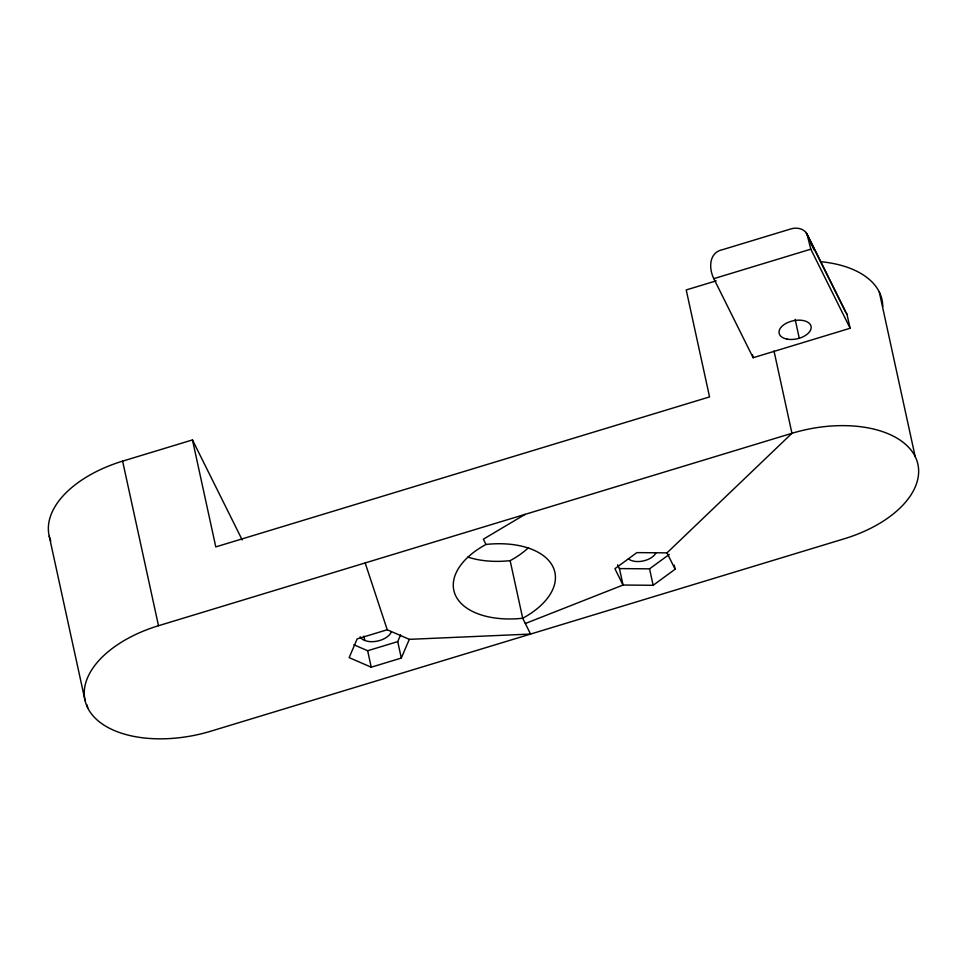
<?xml version="1.0" encoding="UTF-8"?>
<svg xmlns="http://www.w3.org/2000/svg" width="967" height="967" viewBox="0 0 967 967"><rect width="100%" height="100%" fill="white"/><g stroke="black" fill="none" stroke-linecap="round" stroke-linejoin="round"><path stroke-width="1.45" d="M528.514 547.648A75.535 42.669 -12.3 0 1 510.141 560.655L522.7 618.251L530.569 634.062L409.307 639.344L387.235 629.759L357.161 638.897L349.16 657.62L371.231 667.206L401.305 658.068L397.715 641.617L400.58 634.92M401.305 658.068L409.307 639.344M674.229 565.103L675.123 569.225L653.148 585.301L623.038 585.035L614.915 568.693L636.89 552.616L667 552.87L791.949 433.301A102.079 57.669 -12.3 0 1 915.169 456.557L879.281 291.974M617.575 564.813L619.448 568.584L649.558 568.838L669.224 554.454M525.19 514.335L483.379 539.175L486.002 544.445A75.535 42.669 -12.3 0 1 552.858 566.614A75.535 42.669 -12.3 0 1 522.7 618.251A75.535 42.669 -12.3 0 1 455.844 596.083A75.535 42.669 -12.3 0 1 486.002 544.445M525.323 623.522L623.038 585.035L619.448 568.584M713.815 278.653L810.817 249.184L850.138 328.26L753.136 357.73L713.815 278.653C708.545 268.028 708.908 252.169 722.978 249.546L790.885 228.925C796.518 227.112 803.722 228.43 806.937 233.796L846.971 314.348L850.138 328.26M50.78 541A102.079 57.669 -12.3 0 1 122.616 461.138L192.469 439.925L242.209 539.961M716.16 280.853L686.219 289.943L709.548 396.917L215.786 546.899L192.469 439.925M915.169 456.557A102.079 57.669 -12.3 0 1 844.384 538.74L210.939 731.161A102.079 57.669 -12.3 0 1 87.719 707.904A102.079 57.669 -12.3 0 1 158.503 625.722L791.949 433.301L774.011 351.009M353.849 644.759L367.653 650.743L397.715 641.617M805.994 232.455L845.315 311.531M810.829 243.321L814.166 250.03M667 552.87L675.123 569.225M846.258 312.873L846.971 314.348M806.937 233.796L810.817 249.184M365.175 562.939L387.235 629.759M795.164 319.376L799.274 338.257M649.558 568.838L653.148 585.301M367.653 650.743L371.231 667.206M363.882 636.129L364.837 640.48M122.616 461.138L158.503 625.722M87.078 704.967L87.719 707.904M49.232 536.202L85.12 700.773M752.556 354.877L753.136 357.73M656.001 552.628A15.315 8.655 -12.3 0 1 643.43 560.92A15.315 8.655 -12.3 0 1 628.393 558.817M820.536 261.682A102.079 57.669 -12.3 0 1 882.762 306.624M391.188 632.164A16.33 9.223 -12.3 0 1 367.641 641.326L364.305 640.323A16.33 9.223 -12.3 0 1 360.123 636.745M510.141 560.655A75.535 42.669 -12.3 0 1 467.931 557.089M787.078 339.115A16.33 9.223 -12.3 0 0 811.168 327.45A16.33 9.223 -12.3 0 0 787.017 322.893A16.33 9.223 -12.3 0 0 787.078 339.115"/></g></svg>
